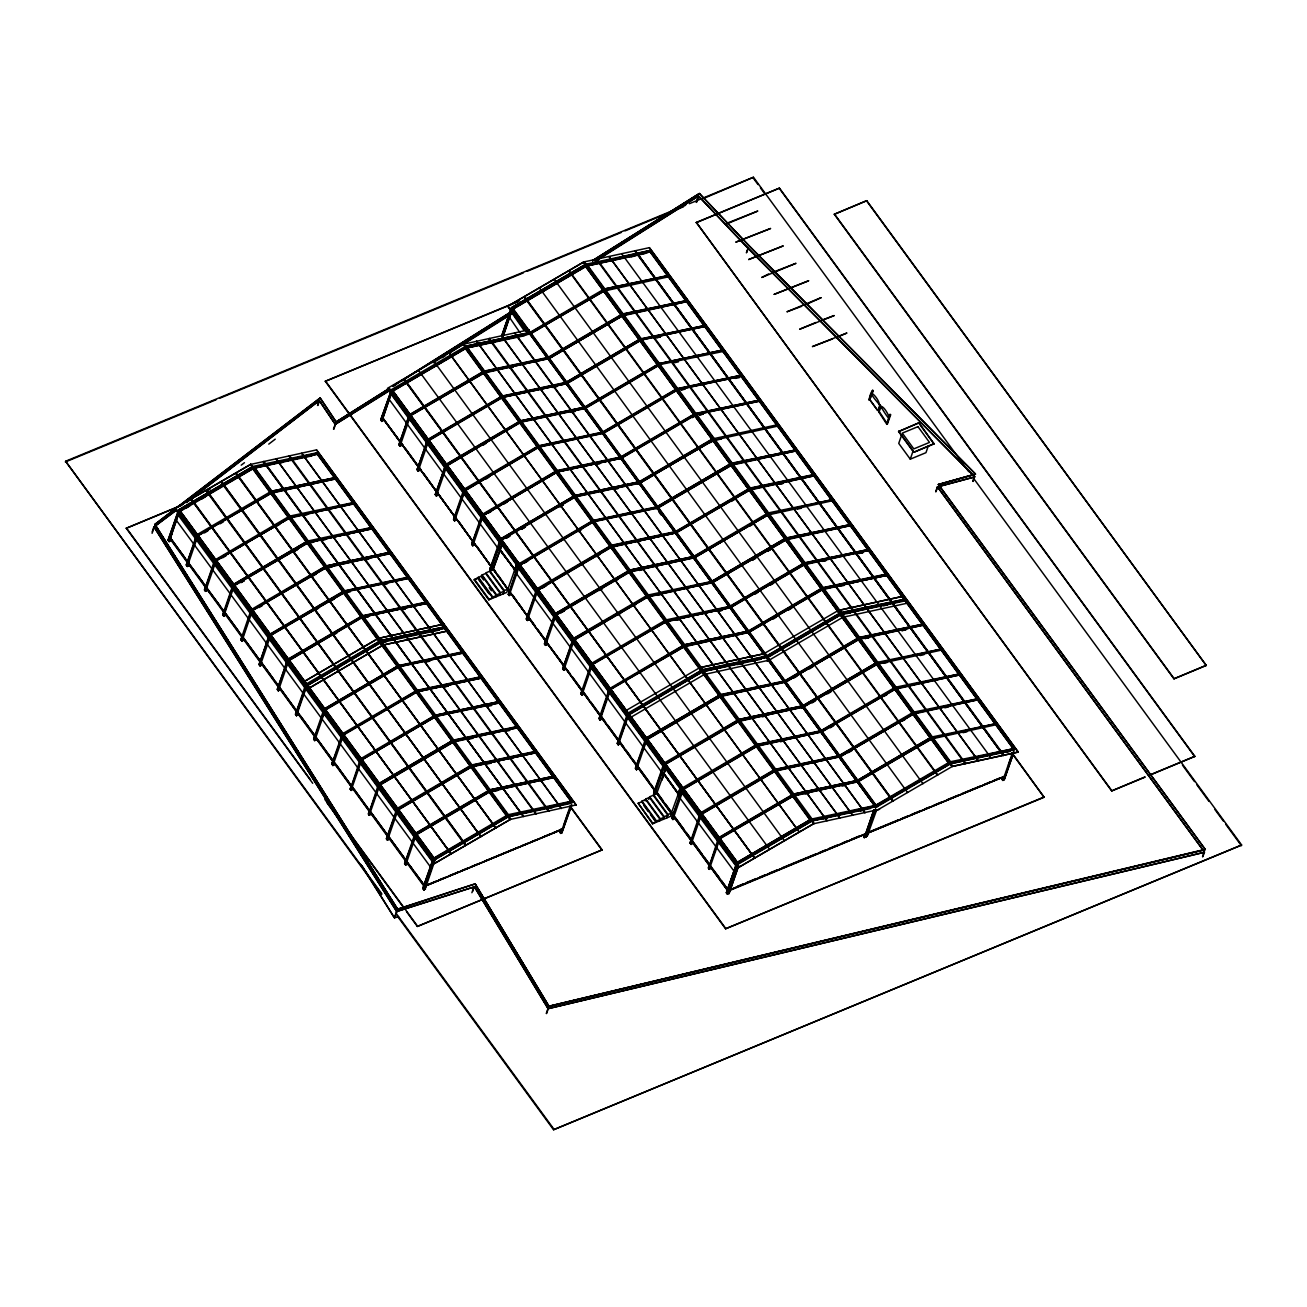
<?xml version="1.0" encoding="UTF-8"?>
<svg xmlns="http://www.w3.org/2000/svg" width="1307" height="1307" viewBox="0 0 1307 1307"><rect width="100%" height="100%" fill="white"/><g stroke="black" fill="none" stroke-linecap="round" stroke-linejoin="round"><path stroke-width="1.5" d="M381.595 894.543L65.595 461.257L685.603 205.264M312.716 783.301L126.273 528.273L182.915 504.616M152.249 531.737L153.818 527.064L176.494 509.714M152.086 533.305L154.161 527.129L396.822 911.665L154.161 527.129M475.193 883.924L548.793 1006.357L1205.217 849.632L548.956 1006.439L475.193 883.924L397.589 909.28L154.814 524.385L320.101 398.031L336.209 422.128L389.568 388.587M171.805 534.089L169.142 541.588L168.08 540.134L178.438 510.285L253.019 467.563M168.08 540.134L178.7 510.629M175.644 521.052L169.518 538.157L424.236 886.554L432.209 864.09M169.24 541.539L178.602 513.243M169.142 541.588L178.765 513.635M179.68 510.351L434.43 858.683L179.68 510.351L178.324 510.841L433.172 859.663M191.557 499.013L451.127 854.043L190.985 499.241M205.852 490.55L466.027 845.221L206.49 490.141M188.714 562.696L187.326 566.47L186.264 565.016L195.887 537.079M196.36 537.014L196.654 536.148M186.264 565.016L196.769 536.066L271.693 493.115M187.44 566.437L189.107 560.491M187.326 566.47L196.949 538.517M220.736 481.842L480.878 836.643L221.373 481.433M236.191 472.905L495.745 827.952L235.603 473.15M206.914 587.595L205.526 591.352L204.464 589.898L214.087 561.961M204.464 589.898L206.114 586.484M214.56 561.912L214.854 561.03M205.624 591.319L207.29 585.373M205.526 591.352L215.149 563.415M252.708 467.351L254.097 466.779L508.782 815.258L507.41 815.748M507.72 815.699L507.1 816.679L252.365 468.347L253.003 467.285M263.883 461.469L523.453 816.516L263.311 461.714M224.853 612.117L223.726 616.25L222.664 614.796L232.287 586.843M222.664 614.796L224.298 611.382M232.744 586.794L233.054 585.912M536.278 813.771L276.136 458.969L535.739 813.869M223.726 616.25L233.349 588.297M548.515 811.271L288.961 456.241M1011.781 752.554L1044.113 797.27L725.581 928.787L325.312 381.301L519.565 300.806M317.519 405.399L319.088 400.71L186.542 502.574M320.101 398.031L154.749 524.548L397.393 909.198L475.013 883.859M317.879 405.48L319.447 400.792L335.425 424.53L333.84 429.235M251.532 613.179L241.909 641.133L240.847 639.678L250.47 611.725M240.847 639.678L242.498 636.264M250.944 611.676L251.238 610.81M251.352 610.712L242.775 636.983M251.369 612.264L251.663 611.382M242.007 641.083L243.037 637.015M317.568 454.15L317.862 453.3L572.27 802.547M333.497 429.153L335.082 424.448L388.44 390.907M335.997 422.079L389.437 388.244M269.732 638.061L260.109 666.015L259.047 664.56L268.67 636.623M259.047 664.56L269.536 634.81L343.921 591.319M269.552 637.146L269.863 636.264M260.207 665.966L261.237 661.897M287.916 662.959L278.293 690.897L277.231 689.442L286.854 661.505M277.345 689.41L287.736 659.708L362.121 616.201M287.752 662.028L288.046 661.162M278.407 690.864L279.42 686.779M391.234 393.064L381.758 421.393L380.713 419.939L390.956 391.447M380.713 419.939L391.25 390.597M382.543 417.619L392.002 390.287L737.671 863.126L728.587 890.949L1005.197 776.08M811.81 820.878L736.887 863.813L390.956 390.662L392.345 390.09L737.671 863.126M381.758 421.393L391.397 393.456M404.19 378.818L754.727 858.291L403.618 379.063M381.121 642.505L306.753 686.012L296.493 715.795L295.431 714.341L305.054 686.387M305.675 685.048L307.063 684.476M295.529 714.292L305.462 688.119M305.691 685.832L305.985 684.982M297.261 712.005L305.74 687.4M296.591 715.746L297.62 711.662M401.086 442.158L399.958 446.291L398.896 444.837L408.519 416.884M483.77 371.596L409.401 415.087L398.896 444.837M409.418 417.407L409.712 416.541M399.958 446.291L409.581 418.338M433.94 361.418L784.478 840.891M323.254 711.269L313.631 739.223L314.693 740.677L325.051 710.828M315.003 735.449L313.729 739.174L315.395 738.945M313.99 739.533L323.646 713.018M314.791 740.628L315.82 736.56M448.807 352.727L799.345 832.183L448.873 352.547M427.781 443.22L418.158 471.173L417.096 469.719L426.719 441.766M417.096 469.719L418.485 465.945M501.97 396.478L427.585 439.969L417.194 469.67M427.601 442.305L427.912 441.423M418.256 471.124L419.286 467.056M463.74 343.855L813.64 823.72M464.998 348.152L465.635 347.107M465.341 347.172L466.713 346.6L812.399 819.424L811.01 819.995M466.076 347.646L466.37 346.796L811.761 820.486L876.474 806.582L875.559 805.341L811.386 819.113L812.35 820.273M476.516 341.29L827.053 820.747L476.565 341.111M334.004 761.442L332.877 765.559L331.815 764.105L342.189 734.256M331.815 764.105L333.203 760.331M331.929 764.072L341.846 737.9M332.877 765.559L343.251 735.71M379.716 642.554L381.105 641.182M446.716 466.207L436.342 496.056L435.28 494.601L444.903 466.664M435.28 494.601L436.669 490.844M489.373 338.415L839.862 818.019L488.753 338.791M520.17 421.36L445.785 464.851L435.394 494.569M445.801 467.187L446.095 466.305M436.456 496.007L437.469 491.938M501.578 336.046L852.687 815.274L501.643 335.883L510.629 309.939M501.741 335.981L510.939 309.514L512.295 309.007M547.306 356.909L511.282 307.782L875.102 806.386L511.249 308.599L512.638 308.027L876.491 805.815L875.87 806.795L950.205 763.272L1014.967 749.401L650.183 250.438L586.01 264.21L950.842 763.092M502.002 336.324L511.625 308.387M503.195 335.213L511.527 310.984M511.674 310.674L510.939 309.677L526.525 330.949M502.705 337.467L512.328 309.514L586.696 266.056L644.988 253.607M351.403 785.229L350.113 788.954L351.077 790.441L352.204 786.324M360.373 759.138L350.374 789.297L360.029 762.782M351.077 790.441L361.435 760.592M524.483 296.754L893.22 801.109L524.548 296.591M514.974 333.073L864.94 812.774M463.103 491.546L453.48 519.483L454.542 520.938L464.165 493M454.869 515.726L453.839 519.794L463.495 493.278M454.64 520.905L455.669 516.82M539.415 287.883L907.564 792.499M529.449 334.265L529.743 333.416M530.805 332.975L528.159 333.955M369.587 810.111L368.313 813.836L369.26 815.323L370.387 811.206M378.573 784.02L368.574 814.196L378.229 787.664M369.26 815.323L379.634 785.474M554.233 279.355L922.971 783.71M483.1 515.971L472.742 545.82L471.68 544.382L481.94 514.566L556.341 470.847M471.68 544.382L473.052 540.608M471.778 544.333L481.695 518.16M444.184 627.866L445.556 627.295M472.84 545.787L473.869 541.702M444.919 628.357L445.213 627.507M569.117 270.647L937.838 775.002M474.196 579.916L478.019 577.776L492.576 597.675L488.753 599.831L474.196 579.916L481.842 575.619L496.399 595.535L492.804 597.021L492.347 598.345M584.049 261.792L952.133 766.539L583.461 262.054L952.46 766.457L1018.186 751.999L649.465 247.644L583.723 261.988L952.721 766.31M388.587 836.088L387.46 840.221L386.398 838.767L396.773 808.919M386.398 838.767L397.442 809.572M387.46 840.221L397.834 810.356M949.813 762.749L949.192 763.745L585.291 266.089L586.68 265.517M585.618 265.174L587.023 264.52L950.892 762.242L949.503 762.814M585.634 265.893L585.928 265.027M586.386 265.582L586.68 264.733M495.941 596.858L496.627 594.865L500.238 593.378L485.681 573.479L482.071 574.966L481.384 576.942L483.639 580.014M501.3 540.853L490.926 570.718L489.864 569.264L500.238 539.415M489.864 569.264L491.252 565.49M596.874 259.047L965.595 763.402M491.024 570.669L492.053 566.601M499.045 548.809L515.546 570.62L499.47 548.646M493.066 569.28L502.738 542.568L390.989 389.862L465.374 346.42M493.147 569.248L500.32 549.806M406.787 860.986L405.66 865.103L404.598 863.649L414.956 833.801M404.598 863.649L415.642 834.454M405.66 865.103L416.018 835.255M499.552 595.371L500.467 592.725L504.061 591.238L489.504 571.322L485.91 572.809L500.467 592.725M503.146 593.884L504.29 590.568L508.26 588.934M362.137 865.904L394.387 917.759L396.527 911.567L474.245 886.865L396.527 911.567M398.57 916.615L394.681 917.873L396.822 911.665M515.04 568.986L516.265 565.457L518.078 567.941L508.423 594.456L517.686 566.192M508.162 594.113L509.224 595.551L510.253 591.483M509.126 595.6L519.483 565.751M1004.037 755.234L635.333 250.846L1003.433 755.593M423.844 889.985L433.467 862.048L423.958 889.953L422.782 888.531L433.156 858.683M433.025 859.451L434.43 858.683M422.782 888.531L433.336 859.189M423.958 889.953L433.32 861.64M423.697 889.593L425.102 889.005L426.392 885.28L435.672 881.326M425.102 889.005L435.378 859.205M406.542 911.649L417.374 926.451L602.135 849.877L570.865 807.105M650.494 251.892L651.131 250.846L1015.016 748.552L1014.363 749.614M528.698 616.724L527.309 620.482L526.247 619.028L536.622 589.179M526.362 618.995L537.308 589.849M527.424 620.449L528.436 616.365M527.309 620.482L537.683 590.633M696.239 202.356L698.297 196.148L598.753 259.211M592.577 260.55L699.294 193.469L749.025 245.553L975.528 473.967L938.377 484.636L975.43 474.31M546.898 641.606L545.509 645.364L544.447 643.926L554.707 614.11L629.321 570.685M696.549 202.405L698.624 196.197L748.208 248.069L974.646 476.663L973.045 481.417M592.708 260.91L699.49 193.501L748.829 245.667L975.463 474.131L938.263 484.423L1205.283 849.468L938.442 484.489M544.447 643.926L555.491 614.731M545.607 645.331L546.636 641.247M545.509 645.364L555.883 615.515M1144.899 777.208L1111.669 790.931L696.337 222.435L779.429 188.126L1194.859 756.345L1148.592 775.672M471.892 892.73L474.033 886.522M472.693 891.341L474.327 886.636L548.221 1008.841L474.327 886.636M510.629 819.244L250.487 464.426L510.678 819.081M565.081 666.488L563.709 670.262L562.647 668.808L573.005 638.96M572.727 640.806L573.038 639.924M562.647 668.808L573.136 639.842M563.807 670.213L564.836 666.129M563.709 670.262L574.067 640.397M702.316 198.991L753.453 177.246L968.699 471.664M583.281 691.37L581.893 695.144L580.831 693.69L591.205 663.842M580.831 693.69L582.481 690.276M590.927 665.688L591.221 664.822M581.991 695.095L583.02 691.027M581.893 695.144L591.516 667.191M549.087 811.043L289.582 455.833M746.346 252.741L748.208 248.069L746.673 252.545M696.239 222.696L779.429 188.126M561.258 828.622L559.984 832.347L561.389 831.775M601.481 716.252L600.093 720.026L599.031 718.572L609.291 688.773L683.692 645.037M599.031 718.572L600.665 715.158M609.127 690.57L609.291 689.442M561.814 829.373L560.523 833.098L561.945 832.51L571.306 805.145M570.407 805.504L560.785 833.458L559.723 832.004M600.191 719.994L601.22 715.909M609.683 691.419L609.846 690.276M563.905 825.256L568.3 812.497M600.093 720.026L609.716 692.089M562.925 828.785L426.098 885.787M561.945 832.51L571.927 804.883M768.663 273.947L761.834 277.411M619.404 740.791L618.276 744.908L617.231 743.471L626.854 715.517M627.474 714.177L628.83 713.671M617.231 743.471L618.865 740.04M627.474 714.962L627.768 714.112M618.668 741.477L627.246 717.249M619.061 741.134L628.177 714.635L702.79 671.128M618.276 744.908L627.915 716.971M417.374 926.451L602.135 849.877M546.293 1013.431L547.927 1008.726L1204.368 852.262L547.927 1008.726M546.571 1013.546L548.221 1008.841M646.099 741.853L636.476 769.807L635.414 768.353L645.037 740.399M635.414 768.353L645.446 742.147M645.936 740.922L646.23 740.056M636.574 769.758L637.604 765.673M834.323 214.283L866.737 200.674L1206.263 665.475L1173.947 678.823L834.323 214.283L866.737 200.674M652.487 823.802L656.31 821.646L641.77 801.746L638.159 803.233L652.487 823.802L670.491 816.369L671.635 813.052M641.541 802.4L641.998 801.077L645.593 799.59L660.149 819.505L656.539 820.992L656.081 822.315L650.494 814.653M645.135 800.913L645.821 798.936L649.416 797.45L663.972 817.349L660.378 818.836L659.692 820.829M821.09 297.686L805.275 304.874M648.729 799.427L649.644 796.78L653.255 795.293L667.812 815.209L664.201 816.695L663.286 819.342M664.299 766.735L654.676 794.689L653.614 793.235L663.237 765.281M653.712 793.186L663.629 767.029M664.119 765.82L664.43 764.938M655.804 790.572L654.774 794.64M662.796 772.78L678.872 794.77L663.204 772.617M656.8 793.267L666.472 766.539L572.923 638.715L647.308 595.273M661.75 780.279L663.008 776.636M662.077 779.544L664.07 773.777L678.611 793.692M701.516 671.667L702.153 670.622M701.826 670.752L703.215 670.181M397.23 915.929L553.547 1129.754L1241.65 845.025L973.503 478.248M666.897 817.855L668.024 814.539L671.994 812.905M671.357 813.166L681.029 786.438L737.818 864.384L727.444 894.233L726.382 892.779L736.756 862.93M683.234 789.722L672.86 819.571L671.798 818.117L681.421 790.18M671.912 818.084L681.829 791.911M682.319 790.702L682.613 789.82M672.974 819.538L673.987 815.454M699.621 815.062L689.998 842.999L691.06 844.453L701.418 814.604M691.387 839.241L690.096 842.966L691.517 842.378M690.357 843.309L700.013 816.793M700.519 815.584L700.813 814.718M691.158 844.42L692.187 840.336M765.951 657.062L767.323 656.49M767.013 656.62L766.719 657.486L841.136 614.388M869.825 400.056C867.685 396.511 877.062 381.219 870.462 398.194M872.651 390.27L868.91 399.779M709.57 864.123L708.296 867.848L709.26 869.351L710.387 865.218M869.269 400.285L873.011 390.777M793.071 794.656L718.458 838.081L708.557 868.207L718.213 841.692M718.703 840.466L719.013 839.6M709.26 869.351L719.618 839.486M877.683 410.496L869.498 399.288L877.683 410.496C886.849 401.363 858.16 380.288 879.627 404.86M878.239 410.267L880.183 404.631M887.404 424.105L890.606 414.825L889.691 414.564L886.849 424.334L878.892 412.146C879.938 390.793 900.49 439.56 880.836 406.51M878.892 412.146L881.392 406.281M886.849 424.334L890.23 414.335M726.382 892.779L736.642 863.486L738.014 862.914M726.48 892.73L736.364 865.136M727.444 894.233L737.573 863.927M725.581 928.787L1044.228 796.943M898.562 431.571L919.017 422.782L934.031 443.923L913.724 452.304L898.562 431.571L919.017 422.782M840.009 614.486L840.646 613.44M840.319 613.571L841.708 612.999M901.699 434.839L898.742 443.4L910.276 459.165L925.96 452.679L928.329 445.834M769.66 849.419L418.485 370.355M910.276 459.165L913.217 450.605M913.724 452.304L934.178 443.53M465.014 348.087L810.667 820.992L811.32 819.93M935.714 491.644L937.348 486.923L974.581 476.941L937.348 486.923M935.992 491.742L937.625 487.021L1204.466 852.017L1202.832 856.738M905.212 600.305L905.506 599.439M905.816 599.309L903.17 600.289M972.784 481.335L974.385 476.598M864.973 835.549C861.64 836.398 865.577 839.878 865.397 833.621M864.286 837.738L873.909 809.785M875.102 806.386L876.915 805.52M864.384 837.689L874.007 809.752M875.135 807.105L875.429 806.239M864.123 837.346L865.528 836.758L867.701 831.072M865.528 836.758L875.559 809.098M865.789 837.117L875.657 809.066M865.789 836.66L867.194 836.072L868.485 832.347M876.54 810.291L867.194 836.072M949.16 763.811L585.324 266.024M950.254 763.304L950.548 762.438M978.355 760.821L609.111 256.548L978.355 760.837M991.18 758.093L621.887 253.983M1003.907 776.44L1002.616 780.165L1004.021 779.576L1013.677 751.476M1012.5 752.571L1002.877 780.508L1001.816 779.054M651.131 250.846L649.726 251.483L1013.628 749.123M1008.514 765.02L1010.393 759.563M1004.282 779.936L1013.905 751.982L1004.021 779.576M1111.669 790.931L1144.997 776.93M1173.947 678.823L1206.345 665.214M1202.554 856.64L1204.188 851.919M553.547 1129.754L1241.65 845.025M316.539 449.886L576.093 804.932L316.539 449.886L250.699 464.41L174.811 508.521L434.381 863.568L510.367 819.407L434.381 863.568M463.446 344.182L387.444 388.342L737.981 867.799L813.967 823.524L463.315 344.231L529.155 329.707M649.35 247.807L1018.186 751.999M250.536 464.279L510.253 819.456L250.797 464.246L174.811 508.407M699.964 667.697L765.575 653.386L699.948 667.567L623.962 711.743M704.685 674.379L770.526 659.855M838.457 610.516L904.166 596.041L838.441 610.385L762.455 654.562M843.178 617.198L908.92 602.837M463.168 344.1L813.967 823.524L737.981 867.799M879.578 809.343L813.853 823.688M252.414 467.498L253.378 468.658M253.133 466.387L317.258 452.696L318.107 454.019L254.048 467.628M252.676 467.71L317.405 453.072M253.166 468.38L317.895 453.725M270.598 492.38L271.562 493.556M270.859 492.592L335.605 477.954M271.35 493.262L336.095 478.623M272.183 492.592L336.356 478.836L335.442 477.578L271.333 491.269L335.442 477.578M318.107 454.019L253.411 467.808L253.738 466.991L508.162 816.238L572.874 802.351L571.96 801.093L507.851 814.784M288.798 517.278L289.762 518.438M289.517 516.151L353.642 502.476L354.491 503.799L290.432 517.392M289.059 517.49L353.805 502.836M289.55 518.144L354.279 503.505M306.998 542.16L307.946 543.32M307.717 541.033L371.825 527.358L372.691 528.682L308.583 542.356L372.691 528.682M307.259 542.372L371.989 527.718M307.733 543.026L372.479 528.387M465.047 347.319L465.995 348.479M465.766 346.192L529.874 332.517L530.74 333.84L466.615 347.515L465.766 346.192L529.874 332.517M465.308 347.531L530.038 332.877M465.782 348.185L530.528 333.546M325.182 567.042L326.146 568.202M325.933 567.924L390.679 553.269M326.815 567.173L390.891 553.564L390.025 552.24L325.851 566.013L390.025 552.24M483.231 372.201L484.194 373.361M483.982 373.067L548.711 358.428M484.815 372.397L548.989 358.641L548.074 357.399L483.9 371.155L484.864 372.332M344.051 590.895L408.225 577.122L409.124 578.364L345.015 592.055M344.28 593.166L344.754 591.842L408.862 578.151M585.389 265.174L839.143 612.64M585.601 265.452L650.183 250.438M586.091 266.122L651.082 251.696L586.974 265.37M503.015 397.295L567.173 383.523L566.274 382.281L502.1 396.037L503.015 397.295L567.124 383.605M362.251 615.777L426.409 602.021L427.275 603.328L363.15 617.018L427.324 603.262M603.801 290.35L668.53 275.695L604.259 289.01L668.318 275.401M604.275 291.004L669.233 276.659M520.3 420.936L584.458 407.163L585.324 408.487L521.199 422.177L520.349 420.854L584.458 407.163M381.399 641.835L445.458 628.226L444.609 626.903L380.484 640.577L444.609 626.903M622.393 313.974L686.73 300.577L622.606 314.268M622.475 315.886L687.482 301.46L623.357 315.15M539.399 447.059L603.556 433.303L602.658 432.062L538.484 445.818L539.448 446.978M398.635 665.541L462.792 651.785L463.707 653.026L399.599 666.717M640.593 338.856L704.914 325.476L640.806 339.15M641.557 340.032L705.666 326.342L641.296 339.82M557.599 471.941L621.756 458.185L557.599 471.941L556.733 470.618L620.841 456.944L621.707 458.267M416.149 691.468L417.113 692.645M416.884 690.357L480.992 676.667L481.858 677.99L417.734 691.681L481.858 677.99M574.933 495.516L639.041 481.826L639.907 483.149L575.783 496.84L574.933 495.516L639.041 481.826M434.349 716.35L435.313 717.527M435.983 716.481L500.042 702.872L499.192 701.549L435.019 715.321L499.192 701.549M676.977 388.636L741.314 375.24L677.189 388.931M677.941 389.796L742.049 376.122L677.68 389.584M593.982 521.722L658.14 507.949L657.241 506.708L593.117 520.398L594.032 521.64M452.532 741.249L453.496 742.409M453.268 740.121L517.376 726.447L518.291 727.689L454.183 741.379M453.284 742.115L518.029 727.476M723.817 351.305L659.48 364.702M695.177 413.518L759.498 400.122L695.389 413.813M696.092 414.76L760.249 401.004L695.879 414.482M610.581 546.391L611.545 547.568M611.333 547.274L676.078 532.635M612.166 546.604L676.34 532.848L612.166 546.604L611.317 545.28L675.425 531.59L676.291 532.913M470.732 766.131L471.696 767.291M471.468 765.02L535.576 751.329L536.425 752.652L472.317 766.343L536.425 752.652M471.484 767.013L536.213 752.358M713.442 440.328L778.4 425.968M628.781 571.29L629.745 572.45M629.5 570.162L693.625 556.488L694.474 557.811L630.366 571.486L629.5 570.162L693.625 556.488M629.533 572.156L694.262 557.517M488.932 791.013L489.896 792.189M489.684 791.895L554.413 777.24M490.517 791.225L554.674 777.453L553.776 776.211L489.651 789.902L553.776 776.211M731.61 463.217L795.898 449.902L731.773 463.577M731.642 465.21L796.633 450.768L732.524 464.459M646.981 596.172L647.929 597.332M647.243 596.384L711.972 581.729M647.717 597.054L712.462 582.399M507.116 815.895L508.08 817.071M507.377 816.107L572.123 801.469M507.868 816.777L572.613 802.139M777.485 424.726L713.589 438.695M749.81 488.099L813.869 474.49M749.826 490.092L814.833 475.666L750.724 489.341M665.165 621.054L666.129 622.23M665.426 621.266L730.172 606.628M665.917 621.936L730.662 607.281M666.75 621.266L730.923 607.494L730.009 606.252L665.9 619.943L666.75 621.266L730.874 607.575M711.76 581.452L712.674 582.693L648.566 596.384L647.651 595.126L711.809 581.37M767.993 512.981L832.281 499.666L767.536 514.321M768.026 514.974L832.967 500.63M683.365 645.936L684.329 647.112M684.035 644.906L748.208 631.134L749.058 632.457L684.95 646.148L684.084 644.825L748.208 631.134M684.116 646.818L748.846 632.18M786.144 537.945L850.465 524.548L786.357 538.239M786.21 539.873L851.216 525.43L787.108 539.121M702.3 671.7L767.046 657.062M702.463 672.076L701.549 670.834M703.133 671.03L767.307 657.274L766.392 656.032L702.284 669.707L703.199 670.948M804.344 562.843L868.665 549.446L804.557 563.121M804.409 564.755L869.416 550.312L805.292 564.003M720.5 696.582L785.229 681.944M720.712 696.876L719.749 695.716M721.333 695.912L785.507 682.156L784.592 680.914L720.484 694.605L721.382 695.847M822.528 587.725L886.701 573.953M822.609 589.637L887.339 574.998M738.618 719.569L802.792 705.796L803.642 707.12L739.533 720.811L738.667 719.487L802.792 705.796M738.7 721.48L803.429 706.826M738.912 721.758L737.949 720.598M840.777 612.526L905.048 599.21L840.94 612.901M840.793 614.519L905.8 600.093L841.692 613.767M756.884 746.362L821.629 731.724M757.096 746.656L756.132 745.48M757.717 745.693L821.891 731.936L820.976 730.678L756.818 744.451L757.766 745.611M858.977 637.424L923.248 624.092L859.124 637.783M858.993 639.401L924 624.975L859.875 638.666M774.332 770.378L775.296 771.538M775.084 771.244L839.813 756.606M775.917 770.575L840.074 756.818L839.176 755.577L775.002 769.333L775.966 770.493M877.111 662.388L941.432 648.991L876.703 663.629M877.193 664.299L942.135 649.938M792.532 795.26L793.48 796.42M793.202 794.215L857.359 780.459L858.225 781.782L794.117 795.457L793.251 794.133L857.359 780.459M793.267 796.126L858.013 781.488M923.101 625.726L923.739 624.762M895.311 687.27L959.632 673.873L894.887 688.511M895.377 689.181L960.384 674.755L896.259 688.43M810.716 820.143L811.68 821.302M810.977 820.355L875.723 805.716M811.467 821.025L876.213 806.37M913.495 712.152L977.832 698.755L913.087 713.41M913.577 714.063L978.567 699.637L914.459 713.312M931.695 737.034L996.016 723.637L931.287 738.292M931.76 738.945L996.718 724.601M949.944 761.85L1014.216 748.535L949.47 763.174M949.96 763.843L1014.918 749.483M950.173 764.121L840.058 613.653M186.215 502.28L319.088 400.71M176.821 510.008L153.818 527.064M207.176 491.187L210.411 488.72M241.207 465.178L244.442 462.694M268.752 444.119L275.238 439.168M392.884 386.071L509.942 312.487M336.03 421.949L389.633 388.424M392.835 386.235L510.138 312.683M592.512 260.714L699.49 193.648M393.015 386.431L396.462 384.258M401.625 381.023L510.073 312.847M433.205 362.774L510.661 314.088M595.012 261.073L698.297 196.148M390.466 390.14L335.082 424.448M442.109 357.677L445.556 355.504M449.004 353.347L510.972 314.383M974.646 476.663L747.882 248.281L698.624 196.197M178.356 510.04L252.741 466.55L178.356 510.106L414.499 832.902M178.569 511.168L253.493 468.233M253.656 467.841L179.026 511.315L179.369 510.482L433.777 859.728L508.211 816.63M186.264 508.031L189.711 505.956M201.817 498.931L205.281 496.84M391.659 391.12L466.289 347.662M392.018 391.61L466.403 348.119L524.695 335.687M529.482 332.73L603.867 289.239M529.694 333.024L604.144 290.203M530.185 333.677L604.618 290.873M530.397 333.971L604.782 290.481M271.84 492.674L197.455 536.18M204.447 532.913L207.911 530.838M220.017 523.813L223.481 521.738M409.189 414.793L483.557 371.302M409.892 415.757L484.325 372.936M410.088 416.034L484.472 372.495M622.067 314.121L547.682 357.612L565.506 381.791M547.894 357.906L622.279 314.415M548.385 358.575L622.818 315.755M214.724 560.099L289.125 516.379M220.033 605.876L205.836 587.447L214.952 560.948L289.893 518.013M215.655 561.062L290.04 517.556L215.655 561.111M222.647 557.795L226.095 555.72M276.267 526.443L279.714 524.368M427.373 439.675L501.757 396.184M428.075 440.639L502.46 397.148M428.288 440.933L502.672 397.426M565.866 382.445L640.25 338.954L565.866 382.494L583.69 406.673M566.078 382.788L640.463 339.297M566.568 383.457L640.953 339.967M566.781 383.752L641.165 340.245M224.575 612.101L233.152 585.83L308.076 542.895M233.855 585.993L308.24 542.503M294.451 551.276L297.914 549.25L294.467 551.325M445.573 464.573L519.957 421.066M520.643 422.03L446.324 466.207M446.488 465.815L520.856 422.324M482.871 445.295L486.335 443.22M658.45 363.885L584.066 407.392L601.89 431.571M584.278 407.67L658.663 364.179M584.768 408.339L659.136 364.849M584.981 408.634L659.349 365.143M251.14 609.634L325.525 566.143M325.737 566.437L251.418 610.614M251.843 610.598L326.276 567.777M252.055 610.892L326.423 567.385M259.031 607.575L262.495 605.5M312.651 576.207L316.114 574.132M538.353 446.242L464.034 490.419M538.843 446.912L464.524 491.089M464.671 490.697L539.056 447.206M485.501 479.293L488.949 477.218M602.478 432.568L676.846 389.061M602.952 433.221L677.336 389.731M603.164 433.516L677.549 390.025M269.324 634.532L343.708 591.025M270.026 635.48L344.476 592.659M270.239 635.774L344.623 592.283M315.281 610.206L318.728 608.131M330.851 601.04L334.298 599.031M556.553 471.141L482.234 515.301M557.043 471.794L482.724 515.971M488.132 513.275L491.579 511.2M503.685 504.175L507.149 502.1M620.662 457.45L695.046 413.96M621.152 458.12L695.536 414.613M621.364 458.349L695.749 414.907M692.351 417.668L695.798 415.577M287.524 659.414L361.908 615.924M362.594 616.871L288.275 661.048M288.439 660.656L362.807 617.165M333.465 635.039L336.928 633.013M574.753 496.023L500.434 540.199M500.369 540.297L575.227 496.676M521.885 529.008L525.349 526.982M559.935 506.757L563.399 504.731L559.935 506.806M521.885 529.057L525.349 527.048M713.034 438.548L638.649 482.038L656.473 506.217M638.862 482.332L713.246 438.842M639.352 483.002L713.785 440.181M710.551 442.55L713.998 440.475M305.724 684.296L380.092 640.806M380.304 641.1L306.475 685.146M380.794 641.753L306.475 685.93M306.393 685.505L381.007 641.998L306.622 685.538M336.095 669.021L339.559 666.995M518.356 564.118L592.725 520.611M592.937 520.905L518.618 565.081M593.427 521.575L519.108 565.735M519.255 565.359L593.639 521.852M524.515 563.056L527.963 560.981M578.135 531.704L581.582 529.613M656.833 506.871L731.217 463.381L656.849 506.936L674.657 531.099M657.062 507.214L731.43 463.724M657.535 507.884L731.985 465.063M657.748 508.178L732.132 464.671M398.504 665.982L324.185 710.158M324.12 710.256L398.994 666.635M399.207 666.929L324.822 710.371M536.54 589L610.924 545.509M611.137 545.787L536.818 589.963M537.455 590.241L611.823 546.685M542.699 587.938L546.163 585.863M596.335 556.586L599.782 554.511M749.417 488.328L675.033 531.818L692.857 555.998M675.245 532.112L749.63 488.606M675.735 532.766L750.169 489.945M675.948 533.06L750.332 489.57M731.365 501.431L734.812 499.339M416.704 690.864L342.385 735.04M342.32 735.138L417.178 691.534M343.022 735.318L417.39 691.828M554.74 613.882L629.108 570.391M555.638 615.123L630.023 571.633M564.346 610.745L560.899 612.771L564.363 610.81M614.519 581.419L617.982 579.393M767.601 513.21L693.233 556.7L729.241 605.762M693.445 556.994L767.879 514.174M693.919 557.664L768.369 514.844M749.548 526.313L753.012 524.238M360.307 758.959L434.676 715.468M434.888 715.746L360.569 759.922M360.503 760.037L435.378 716.416M573.136 639.058L647.586 596.237M573.838 640.022L648.223 596.515M617.149 615.401L620.596 613.375M632.719 606.301L636.166 604.275M711.629 581.876L786.013 538.386M712.119 582.546L786.553 539.726M712.331 582.84L786.7 539.285M752.178 560.246L755.642 558.22M752.178 560.295L755.642 558.269M453.088 740.644L378.769 784.804M379.406 785.082L453.79 741.592M582.759 690.995L591.336 664.724L666.26 621.789M592.038 664.904L666.407 621.397M729.829 606.758L804.213 563.268M730.319 607.428L804.753 564.608M804.9 564.216L730.531 607.722L731.904 607.167M754.809 594.293L758.256 592.218M770.378 585.193L773.826 583.102M396.691 808.723L471.059 765.232M471.272 765.526L396.952 809.703M397.589 809.981L471.974 766.474M683.904 645.331L609.585 689.508M600.959 715.893L609.519 689.622L684.46 646.671M748.029 631.657L822.397 588.15M748.503 632.31L822.953 589.49M748.715 632.555L823.1 589.049M773.009 619.175L776.456 617.1M788.562 610.075L792.026 608M489.259 790.114L414.874 833.621L434.218 860.137L508.488 816.712L570.653 803.446M415.087 833.899L489.472 790.408M415.789 834.863L490.158 791.307M627.507 713.426L701.892 669.936M702.104 670.23L627.785 714.39M627.719 714.504L702.643 671.569M702.807 671.177L628.422 714.619M840.385 612.754L766 656.245L803.299 707.267L877.683 663.76M766.212 656.539L840.597 613.048M766.915 657.437L841.3 613.996M767.029 657.96L841.414 614.453L905.522 600.779M433.074 858.503L507.459 815.013M433.989 859.745L508.358 816.254M720.288 695.112L645.985 739.288M646.606 739.55L720.99 696.059M784.2 681.127L858.585 637.636M784.412 681.421L858.797 637.93M784.903 682.091L859.336 639.27M793.823 678.055L797.27 675.98M809.392 668.939L812.84 666.864M663.891 763.206L738.275 719.7M738.488 719.994L664.659 764.04M664.806 764.448L739.174 720.892M802.596 706.303L877.046 663.482M803.086 706.973L877.536 664.152M812.023 702.937L815.47 700.862M827.576 693.837L831.04 691.762M682.091 788.088L756.475 744.582M756.688 744.876L682.858 788.938M683.006 789.33L757.374 745.84M820.584 730.907L894.968 687.4M821.286 731.855L895.72 689.034M895.867 688.658L821.499 732.149L804.295 708.427M830.206 727.819L833.67 725.744M883.826 696.468L887.29 694.393M700.291 812.97L774.659 769.48M774.871 769.758L701.042 813.82M701.189 814.212L775.574 770.722M838.784 755.789L913.152 712.299M839.47 756.737L913.92 713.932M848.39 752.652L851.854 750.626M902.026 721.301L905.473 719.275M718.687 838.931L793.61 795.996M719.389 839.094L793.774 795.604M857.67 781.635L932.103 738.814M857.882 781.913L932.267 738.422M737.344 863.96L811.957 820.486M391.071 390.09L737.703 864.45L812.088 820.959L870.364 808.51M875.38 805.847L949.813 763.027M950.45 763.255L875.87 806.517L950.303 763.696M876.196 807.269L950.581 763.778L1008.857 751.329M507.737 306.279L583.723 261.988L507.737 306.279L525.773 330.932M628.814 718.491L704.8 674.216M767.307 661.195L843.293 617.035M876.474 810.634L952.46 766.343L1018.071 752.162M689.377 203.712L753.453 177.246M65.35 461.975L216.112 399.73M219.886 398.178L523.29 272.902M527.064 271.35L621.282 232.45M625.056 230.882L683.479 206.767M635.333 250.846L1003.482 755.462L634.761 251.075M325.312 381.301L517.572 301.917M511.021 311.67L524.123 330.557M725.042 223.954L757.799 211.048L725.418 224.445M509.207 316.964L520.023 332.746M501.627 335.915L502.934 335.196M390.728 393.734L501.708 545.542L499.878 550.835L388.898 399.043M381.072 420.25C382.183 417.946 384.928 421.475 381.611 421.001M301.77 453.496L561.34 808.543M126.273 528.273L180.905 505.711M545.999 358.526L547.764 358.249M178.324 511.641L178.716 512.981M179.5 511.74L253.77 468.314L312.063 455.865M772.241 272.493L795.996 263.311L761.818 277.443M170.008 537.438L424.71 885.852L414.482 871.851M168.44 540.445C169.551 538.125 172.312 541.653 168.979 541.196M399.811 445.883L401.576 445.622L400.514 444.168M821.106 297.653L786.928 311.801L801.697 306.312M187.636 562.565L195.021 571.665M186.623 565.327C187.751 563.007 190.495 566.552 187.179 566.078M417.995 470.781L419.776 470.504M815.862 322.486L799.672 329.217L834.209 315.559L819.44 321.048M204.823 590.209C206 587.905 208.597 591.45 205.362 590.96M436.195 495.663L437.959 495.386M832.559 338.921L812.415 346.6L846.92 333.024L836.137 337.484M454.852 517.033L423.566 473.248M223.023 615.107C224.2 612.787 226.797 616.349 223.562 615.842M454.379 520.545L456.159 520.268L455.097 518.83M621.331 458.447L623.014 458.218M473.052 541.915L458.822 521.46M241.207 639.989L242.628 639.401M472.039 544.692L473.444 544.104M241.762 640.74L243.527 640.463M472.579 545.427L474.343 545.166L473.297 543.712M637.865 484.015L639.286 483.427M499.895 543.058L489.962 569.215M491.236 566.797L477.006 546.359M259.407 664.871C260.583 662.551 263.181 666.113 259.946 665.622M490.778 570.326L492.543 570.048M516.265 565.457L665.459 769.513L663.629 774.822L514.435 570.751M656.065 508.897L657.47 508.309M514.876 569.721L499.764 550.035M890.606 414.825L889.691 414.564M887.077 423.354L879.448 411.917M488.753 599.831L506.757 592.398L517.294 562.467L572.548 638.061M509.436 591.679L498.179 575.145M277.59 689.753L279.012 689.181M508.423 594.456L509.828 593.868M278.146 690.504L279.91 690.227L278.848 688.789M508.962 595.208L510.743 594.93L509.681 593.476M296.803 711.874L275.744 682.091M527.62 616.577L519.075 603.899M295.79 714.651L297.212 714.063M526.607 619.338L528.028 618.766M296.33 715.386L298.11 715.125L297.048 713.671M527.162 620.09L528.927 619.812L527.865 618.374M545.82 641.459L563.431 664.56M544.807 644.237L546.228 643.648M314.53 740.285L316.31 740.007L315.248 738.553M545.346 644.972L547.127 644.71L546.065 643.256M937.625 487.021L1204.466 852.017M333.187 761.638L311.001 730.303M564.02 666.341L570.26 673.889M332.174 764.415L333.595 763.827M563.007 669.119C564.118 666.799 566.879 670.328 563.546 669.87M332.73 765.167L334.494 764.889L333.432 763.435M351.387 786.536L336.013 764.53M350.374 789.297L351.779 788.725M581.19 694.001L582.612 693.413M350.913 790.049L352.694 789.771L351.632 788.333M581.746 694.752L583.51 694.474L582.448 693.02M748.699 632.637L750.104 632.065M369.571 811.418L354.213 789.412M368.574 814.196L369.979 813.608M599.39 718.883L600.795 718.311M369.113 814.931L370.878 814.669L369.816 813.215M599.929 719.634L601.71 719.356L600.648 717.902M766.882 657.535L768.304 656.947M628.651 715.06L702.921 671.635L761.213 659.202M618.734 742.833L619.894 744.255L618.129 744.516M386.758 839.078L388.179 838.49M617.59 743.781L618.995 743.193M387.313 839.829L389.078 839.551L388.016 838.097M785.082 682.417L786.487 681.829M405.971 861.182L412.211 868.73M404.958 863.96L406.363 863.372M635.774 768.663C636.95 766.343 639.564 769.905 636.329 769.398M405.497 864.711L407.278 864.433L406.216 862.979M495.81 827.788L235.668 472.987M523.503 816.352L263.361 461.551M465.423 845.564L206.424 490.288M803.021 707.397L801.763 708.378M451.176 853.879L191.034 499.078M432.813 862.326L177.54 514.157L175.726 519.451L430.983 867.636M439.413 879.774L445.017 877.454M448.758 875.919L458.12 872.047M461.861 870.511L467.481 868.191M471.223 866.639L478.705 863.551M484.325 861.231L518.013 847.328M521.754 845.776L527.375 843.456M531.116 841.92L536.736 839.6M544.218 836.513L549.822 834.193M553.58 832.641L561.062 829.553M654.987 790.768L650.984 784.314M655.117 792.614L653.974 793.545M423.141 888.842L424.399 887.861L425.461 889.315M562.19 832.869L561.242 831.366M820.42 731.185L895.23 688.381M678.872 794.77L662.927 772.388M673.17 815.666L671.912 812.938M672.157 818.427C673.35 816.123 675.948 819.669 672.713 819.179M838.604 756.083L913.43 713.263M690.897 844.061L692.677 843.783L691.615 842.345M856.951 780.9L931.63 738.145M709.57 865.43L719.209 877.651M708.557 868.207C709.734 865.888 712.331 869.449 709.097 868.943M1012.337 749.597L1015.016 748.552M1013.595 749.205L650.053 251.352M877.454 806.256L876.049 806.844L822.479 733.309M754.776 858.127L403.667 378.883M736.413 866.574L679.46 789.657L677.63 794.95L734.583 871.867M1013.399 752.211L1011.569 757.505M737.393 886.342L743.013 884.022M746.754 882.47L756.1 878.614M759.857 877.062L765.461 874.742M769.202 873.207L776.701 870.103M782.305 867.799L815.993 853.879M819.734 852.344L825.354 850.024M829.095 848.472L838.457 844.616M842.198 843.064L847.818 840.744M851.56 839.208L859.042 836.104M866.525 833.016L898.35 819.881M902.091 818.345L907.695 816.025M911.436 814.473L920.798 810.618M924.539 809.066L930.159 806.746M933.901 805.21L941.383 802.106M947.003 799.786L958.227 795.162M961.968 793.61L980.691 785.883M984.432 784.347L990.053 782.027M993.794 780.475L999.414 778.155M731.953 888.907L1003.335 776.864M729.698 890.018L864.45 834.389M866.329 833.621L1002.943 777.208M726.741 893.089L727.999 892.109L729.061 893.563L738.684 865.61L728.963 893.612L727.296 893.841M1002.077 779.413L1003.482 778.825M1148.69 775.41L1194.859 756.345M1205.332 849.305L548.858 1006.21M319.447 400.792L335.425 424.53M155.043 524.434L397.638 909.133M510.253 819.456L576.093 804.932M630.987 256.875L634.875 256.041M491.203 343.169L495.141 342.254M484.113 371.449L548.237 357.759M509.452 367.97L513.341 367.136M502.313 396.331L566.421 382.657M502.803 397.001L566.911 383.31M659.006 364.049L723.114 350.358L720.5 347.09M552.845 387.542L556.782 386.643M674.559 362.709L678.496 361.81M278.571 463.348L282.508 462.449M520.513 421.213L584.621 407.539M520.987 421.883L585.111 408.192M571.045 412.424L574.982 411.525M680.947 389.715L684.819 388.898M681.11 390.09L685.031 389.176M735.547 378.393L739.435 377.576M538.696 446.112L602.821 432.421M539.187 446.765L603.295 433.091M699.343 414.891L703.231 414.074M699.294 414.973L703.182 414.139M303.306 515.612L307.243 514.713M556.896 470.994L621.005 457.303M557.386 471.664L621.495 457.973M595.78 464.688L599.717 463.789M717.494 439.855L721.431 438.956M309.677 542.617L313.566 541.784M309.841 542.993L313.778 542.078M321.506 540.494L325.443 539.595M575.08 495.876L639.205 482.201M575.57 496.546L639.695 482.855M614.012 489.504L617.901 488.671M326.064 566.29L390.189 552.616M327.877 567.499L331.766 566.683M328.041 567.875L331.978 566.96M364.947 560L368.884 559.086M593.28 520.758L657.388 507.083M593.77 521.428L657.878 507.737M749.973 488.475L814.081 474.784M344.264 591.189L408.372 577.498M346.224 592.757L350.162 591.859M383.147 584.883L387.084 583.968M611.48 545.656L675.588 531.965M797.335 509.126L801.273 508.227M362.464 616.071L426.572 602.38M362.938 616.724L427.062 603.05M364.473 617.574L368.362 616.741L364.424 617.639M401.396 609.683L405.268 608.85M401.331 609.765L405.219 608.931M629.664 570.538L693.788 556.847M639.401 570.456L643.338 569.542M380.647 640.953L444.772 627.262M381.138 641.623L445.246 627.932M383.065 642.096L439.413 630.072M382.673 642.456L386.562 641.623M657.601 595.338L661.538 594.44M822.103 561.307L825.991 560.474M822.054 561.389L825.942 560.556M398.847 665.835L462.956 652.16M399.338 666.505L463.446 652.814M426.066 662.028L430.003 661.113M822.74 588.019L886.865 574.328M718.589 611.023L722.477 610.189M718.54 611.104L722.428 610.271M840.254 586.271L844.191 585.373M417.047 690.717L481.156 677.042M417.521 691.387L481.646 677.696M444.315 686.828L448.203 685.995M444.266 686.91L448.154 686.077M684.247 645.201L748.372 631.51M846.789 613.653L850.726 612.738M883.695 605.762L887.633 604.863M435.231 715.615L499.356 701.924M435.721 716.269L499.829 702.594M487.707 706.401L491.644 705.502M702.447 670.083L766.556 656.392M737.442 664.61L741.379 663.695M865.038 638.453L868.926 637.62M901.944 630.578L905.833 629.745M864.989 638.535L868.861 637.702M901.895 630.66L905.784 629.827M453.431 740.497L517.539 726.806M469.001 739.174L472.922 738.259M505.907 731.299L509.844 730.384M720.631 694.965L784.755 681.274M883.222 663.335L887.11 662.518M920.095 655.542L924.033 654.627M471.615 765.379L535.739 751.705M487.233 763.974L491.122 763.141M738.831 719.847L802.939 706.172M762.161 716.873L766.098 715.958M489.815 790.261L553.923 776.587M493.768 791.356L497.657 790.523M757.031 744.745L821.139 731.054M780.361 741.755L784.298 740.84M944.814 707.806L948.751 706.891M548.826 808.445L552.763 807.53M775.214 769.627L839.339 755.936M963.014 732.688L966.951 731.773M793.414 794.509L857.523 780.818M805.096 794.019L809.033 793.104M842.002 786.128L845.939 785.229M1006.472 752.178L1010.409 751.28M823.279 818.901L827.217 817.986M860.202 811.026L864.139 810.111M866.639 200.935L1206.263 665.475M834.421 214.021L1174.029 678.545M779.348 188.388L1194.761 756.622M753.208 177.981L758.011 184.565M760.413 187.849L765.232 194.433M1182.476 765.15L1194.5 781.602M1196.902 784.886L1208.926 801.338M1214.938 809.572L1223.368 821.074M1225.77 824.374L1241.405 845.743M918.87 423.19L934.031 443.923M898.693 431.179L913.854 451.912M696.337 222.435L1111.751 790.653M651.115 250.911L1014.984 748.633M809.409 468.69L814.212 475.274M885.1 572.221L888.711 577.155M987.095 711.743L989.497 715.027M650.543 251.516L667.599 274.846M668.743 276.398L685.799 299.728M686.943 301.28L703.999 324.61M705.127 326.162L761.524 403.308M776.08 423.223L849.534 523.699M850.677 525.251L867.734 548.581M868.877 550.133L943.474 652.177M959.844 674.575L976.901 697.905M978.028 699.457L995.084 722.787M996.228 724.339L1014.428 749.221M1012.86 754.531L1044.113 797.27M596.286 259.292L965.007 763.664M568.594 270.729L937.315 775.1M523.96 296.82L892.681 801.207M876.752 805.112L877.814 806.566M512.295 308.223L876.164 805.945M620.073 456.453L602.249 432.225L676.634 388.783M638.273 481.335L620.449 457.107L694.834 413.666M747.441 630.644L729.616 606.415L804.001 562.974M765.624 655.542L747.8 631.297L822.185 587.872M511.249 308.599L875.135 806.305M513.667 312.667L519.663 320.885M658.793 511.756L661.195 515.04M507.737 306.148L525.757 330.802M514.468 333.138L864.989 812.644M503.195 336.046L511.952 309.056L586.582 265.599M864.826 835.614L866.035 837.003M465.341 347.956L700.65 669.837M701.859 671.471L811.026 820.78M392.312 390.156L737.998 862.996M393.358 394.73L399.37 402.948M407.768 414.45L413.78 422.651M422.177 434.153L428.173 442.354M436.587 453.856L442.583 462.074M452.189 475.209L456.993 481.777M466.599 494.912L474.996 506.413M481.009 514.615L488.214 524.466M496.611 535.968L502.623 544.169M511.021 555.671L517.017 563.889M525.43 575.374L531.426 583.592M539.84 595.093L545.836 603.295M555.442 616.43L563.84 627.932M569.852 636.133L577.057 646.001M584.262 655.853L591.467 665.704M599.864 677.189L605.876 685.407M614.274 696.909L620.27 705.11M628.683 716.612L634.679 724.813M643.077 736.298L651.474 747.784M657.47 755.985L665.867 767.47M673.056 777.322L680.261 787.157M687.466 797.009L691.06 801.926M701.859 816.695L709.048 826.547M716.252 836.382L723.441 846.233M730.646 856.085L736.642 864.286M390.63 391.577L399.011 403.144M401.445 406.363L413.42 422.864M415.855 426.066L460.244 486.907M462.678 490.125L474.653 506.61M477.088 509.828L487.87 524.679M490.288 527.881L502.264 544.382M504.698 547.6L563.497 628.128M565.931 631.346L576.714 646.197M579.132 649.416L651.131 747.98M653.549 751.198L665.524 767.683M667.91 770.967L708.704 826.743M711.122 829.961L737.034 865.626M499.192 548.417L515.268 570.391M403.095 445.246L382.069 417.488L728.309 890.083L721.48 880.755M405.366 448.366L421.295 470.144M495.941 572.09L493.703 569.019L489.733 570.653L504.29 590.568M512.262 594.571L516.804 600.795M529.319 617.901L535.004 625.677M537.275 628.781L545.231 639.678M572.531 677.01L588.444 698.771M590.715 701.892L605.5 722.101M607.771 725.222L623.7 747M625.971 750.104L630.513 756.328M632.8 759.432L648.713 781.21M663.041 800.652L657.454 792.99L653.484 794.64L668.024 814.539M665.279 803.707L670.883 811.369M674.869 816.989L683.969 829.422M686.24 832.543L702.153 854.321M704.424 857.425L708.982 863.649M649.644 796.78L664.201 816.695M482.071 574.966L496.627 594.865M645.821 798.936L660.378 818.836M489.226 587.66L491.465 590.731M478.248 577.106L492.804 597.021M641.998 801.077L656.539 820.992M477.79 578.429L488.981 593.754M643.779 805.471L648.256 811.598M474.425 579.262L488.965 599.161M638.159 803.233L652.716 823.132M325.427 380.974L725.695 928.46M317.617 453.758L374.014 530.903M388.571 550.819L407.457 576.632M408.585 578.2L425.641 601.53M426.785 603.082L443.841 626.412M444.968 627.964L501.382 705.11M511.331 718.605L514.925 723.539M515.938 725.026L571.192 800.603M317.127 453.611L571.829 802.008M570.751 807.432L602.021 850.203M301.835 453.333L561.389 808.396M252.708 468.151L507.426 816.548M221.34 481.482L480.878 836.643M184.336 519.859L191.541 529.711M199.955 541.212L205.967 549.43M214.381 560.948L220.377 569.166M229.999 582.301L234.803 588.885M244.409 602.021L252.823 613.522M258.835 621.74L267.232 633.258M274.454 643.109L280.45 651.327M288.863 662.829L294.876 671.046M306.884 687.482L309.285 690.766M318.908 703.918L323.711 710.485M333.318 723.637L341.731 735.138M348.936 745.006L356.158 754.858M363.362 764.726L369.358 772.943M378.981 786.095L383.784 792.663M393.391 805.815L398.194 812.382M407.817 825.534L416.23 837.035M423.435 846.887L430.64 856.755M179.19 513.488L191.198 529.923M193.632 533.142L205.624 549.643M208.042 552.861L238.054 594.015M240.488 597.234L252.48 613.735M254.898 616.953L280.106 651.54M282.541 654.742L294.532 671.259M296.934 674.543L312.553 695.896M314.971 699.114L326.962 715.632M329.397 718.834L369.015 773.14M371.449 776.358L387.035 797.793M389.47 801.011L401.461 817.512M403.879 820.731L415.871 837.232M418.273 840.515L433.434 861.378M171.135 538.99L184.777 557.664M197.292 574.77L202.977 582.546M222.304 608.997L238.233 630.758M240.504 633.879L273.473 678.987M300.773 716.318L308.73 727.198M371.27 812.742L387.182 834.519M389.47 837.624L405.382 859.402M169.73 537.553L424.432 885.966M126.387 527.946L310.429 779.691M324.855 799.427L417.488 926.124M327.158 803.053L404.141 908.349M65.595 461.257L381.84 893.825M396.282 913.56L553.792 1129.019M320.313 398.08L336.242 421.998M360.65 864.303L394.387 917.759M474.947 884.006L548.907 1006.047M949.552 762.063L875.167 805.504M811.32 820.208L736.952 863.715M792.859 794.362L718.474 837.803M775.427 771.114L701.042 814.604M757.227 746.215L682.842 789.722M739.027 721.333L664.659 764.824M720.843 696.451L646.459 739.942M684.607 646.295L610.222 689.737M665.508 620.155L591.123 663.597M665.769 621.119L591.401 664.626M648.06 596.907L573.691 640.397M629.876 572.025L555.491 615.515M611.676 547.127L537.308 590.633M586.435 265.975L512.05 309.481M585.944 265.321L511.56 308.811M575.439 496.97L501.055 540.412M538.141 445.965L463.756 489.406M466.125 348.054L391.757 391.545M507.72 815.976L433.287 858.797L433.826 860.137M465.651 347.384L391.267 390.875M490.011 791.748L415.642 835.238M471.827 766.866L397.442 810.356M453.627 741.984L379.259 785.474M434.055 860.48L178.634 511.07M416.492 690.57L342.107 734.011M307.602 542.225L233.218 585.716M289.402 517.343L215.018 560.834M271.202 492.461L196.834 535.952M270.941 491.481L196.556 534.922M316.817 453.66L318.205 453.088L572.891 801.567L571.502 802.139L316.817 453.66M382.347 417.374L727.836 890.802L382.347 417.374M736.004 242.073L770.509 228.513L736.004 242.073M748.731 259.489L783.269 245.879L748.715 259.538M774.201 294.336L808.739 280.727L774.201 294.369M378.164 638.453L443.89 624.092L378.164 638.453L302.178 682.728L378.164 638.453M383.016 645.086L448.742 630.726L383.016 645.086L307.031 689.361L383.016 645.086M658.842 363.673L722.951 349.982L658.842 363.673M823.492 588.885L887.6 575.211L823.492 588.885M585.667 264.292L511.282 307.782L585.667 264.341M622.965 315.314L548.597 358.853L622.965 315.363M307.325 541.212L232.94 584.752L307.325 541.261M244.295 580.602L240.831 582.628L244.295 580.667M557.239 472.039L482.871 515.579L557.239 472.039M574.525 495.68L500.156 539.219L574.541 495.729M509.779 536.082L506.315 538.108L509.779 536.148M713.932 439.74L639.564 483.296L713.932 439.74M398.292 665.639L323.907 709.178L398.292 665.639M602.413 588.493L598.949 590.519L602.413 588.542M768.516 514.403L694.131 557.942L768.516 514.452M435.59 716.644L361.206 760.2L435.59 716.71M785.801 538.043L711.416 581.582L785.801 538.092M771.212 549.12L767.748 551.146L771.212 549.169M452.875 740.285L378.491 783.841L452.875 740.35M720.075 694.769L645.707 738.308L720.075 694.818M859.483 638.829L785.115 682.368L859.483 638.878M876.768 662.469L802.384 706.025L876.768 662.518M914.067 713.475L839.682 757.031L914.067 713.54M931.352 737.132L856.967 780.671L931.352 737.132M811.043 819.195L736.674 862.734L811.043 819.195M917.971 426.654L902.287 433.123L913.805 448.889L929.506 442.403L917.971 426.654M563.105 829.03L424.612 886.211L563.105 829.03M660.313 336.928L656.424 337.745L660.264 336.994M783.073 483.329L779.184 484.162L783.024 483.41M862.914 552.6L859.026 553.433L862.865 552.681M679.738 619.322L675.85 620.155L679.673 619.404"/></g></svg>
